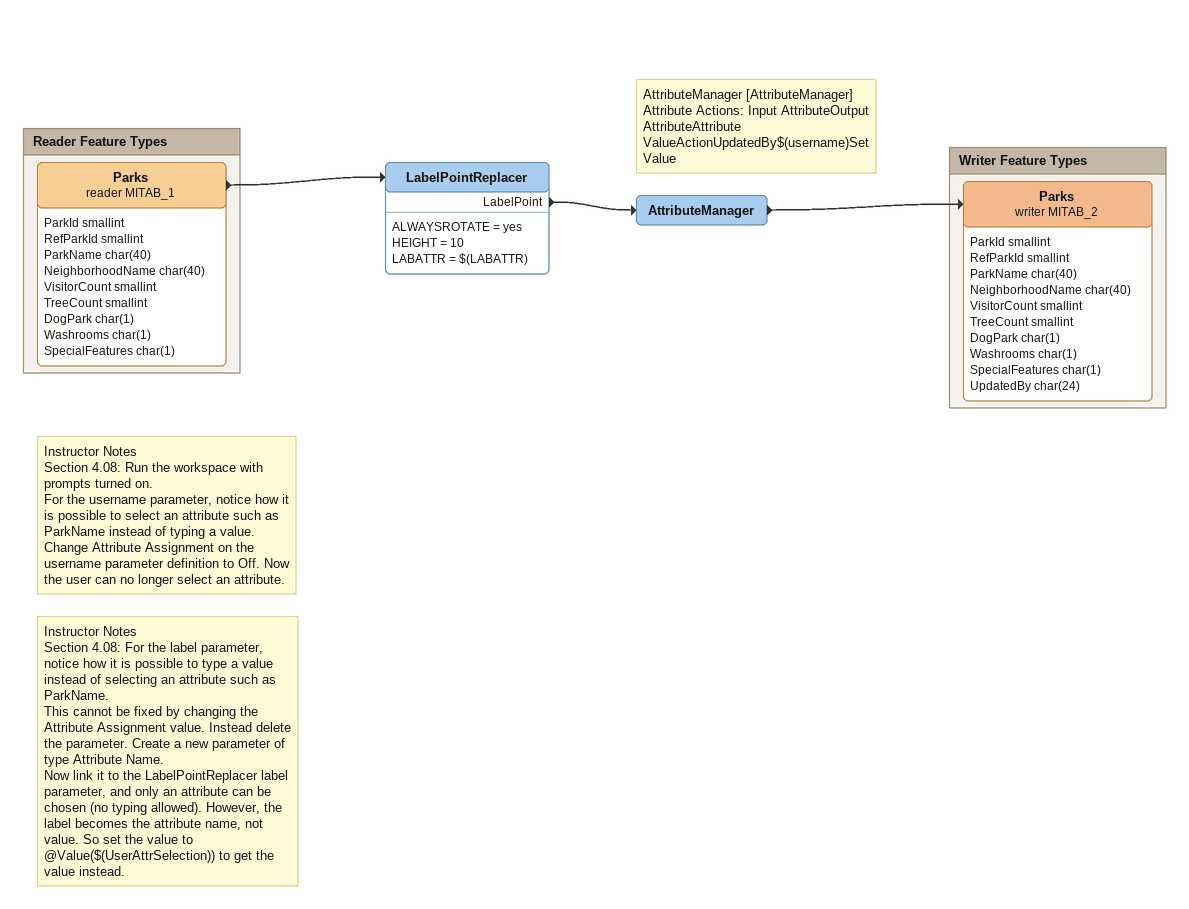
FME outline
Note: Instructor Notes / Section 4.08: Run the workspace with prompts turned on. / For the username parameter, notice how it is possible to select an attribute such as ParkName instead of typing a value. / Change Attribute Assignment on the username parameter definition to Off. Now the user can no longer select an attribute.
Note: Instructor Notes / Section 4.08: For the label parameter, notice how it is possible to type a value instead of selecting an attribute such as ParkName. / This cannot be fixed by changing the Attribute Assignment value. Instead delete the parameter. Create a new parameter of type Attribute Name. / Now link it to the LabelPointReplacer label parameter, and only an attribute can be chosen (no typing allowed). However, the label becomes the attribute name, not value. So set the value to @Value($(UserAttrSelection)) to get the value instead.
LabelPointReplacer
    ALWAYSROTATE = yes
    HEIGHT = 10
    LABATTR = $(LABATTR)
    LabelPoint -> AttributeManager
Note: AttributeManager [AttributeManager] / Attribute Actions: Input AttributeOutput AttributeAttribute ValueActionUpdatedBy$(username)Set Value
AttributeManager
    -> Parks (writer MITAB_2)

Bookmark: Reader Feature Types
Parks (reader MITAB_1)
    attributes: ParkId smallint, RefParkId smallint, ParkName char(40), NeighborhoodName char(40), VisitorCount smallint, TreeCount smallint, DogPark char(1), Washrooms char(1), SpecialFeatures char(1)
    -> LabelPointReplacer

Bookmark: Writer Feature Types
Parks (writer MITAB_2)
    attributes: ParkId smallint, RefParkId smallint, ParkName char(40), NeighborhoodName char(40), VisitorCount smallint, TreeCount smallint, DogPark char(1), Washrooms char(1), SpecialFeatures char(1), UpdatedBy char(24)
